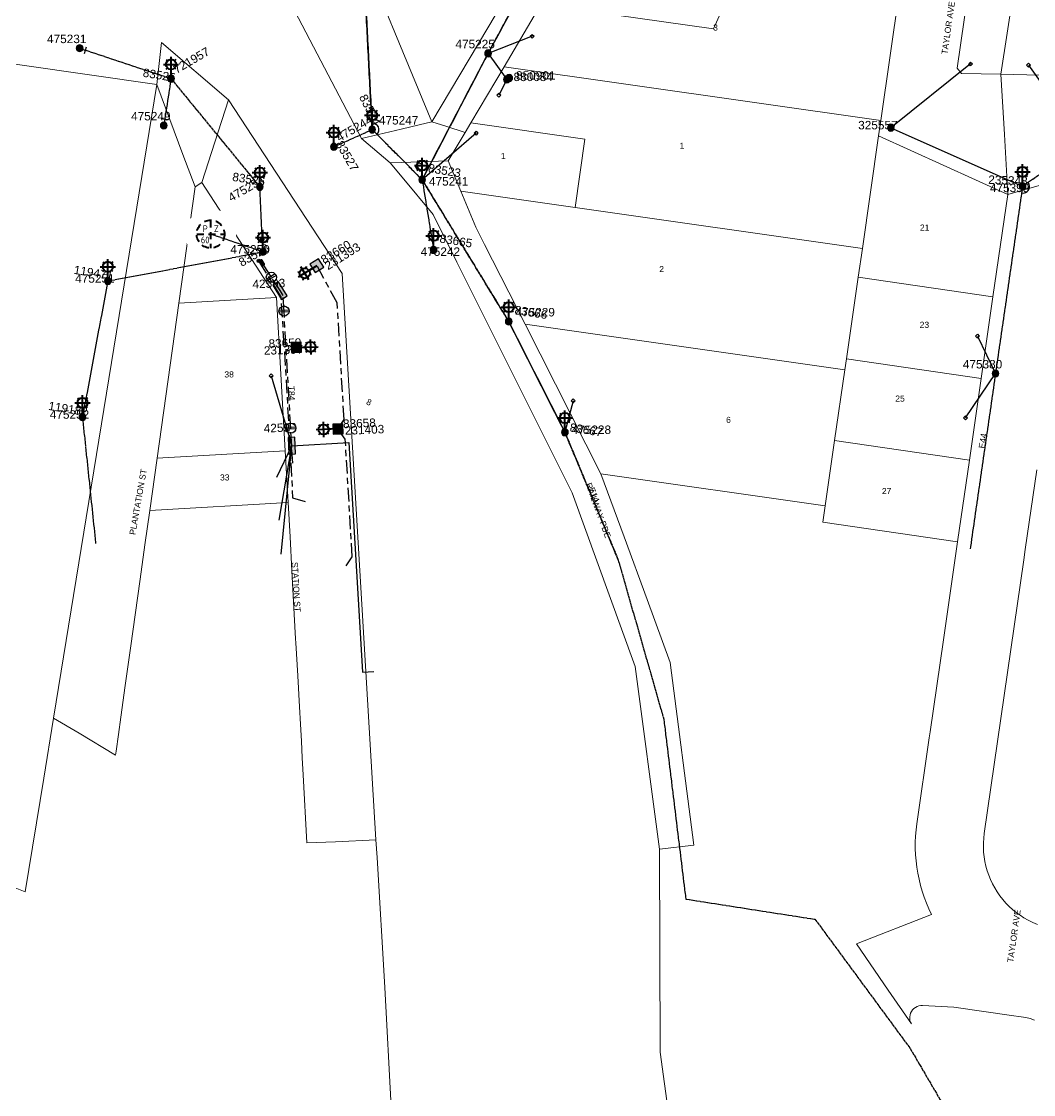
# Model space of a CAD drawing. Header units: metres. Extents: x 255732 to 259619, y 6266370 to 6267655.
# Drawn here: x 256723.5 to 257022.8, y 6266849.8 to 6267166.9 of the extents above; entities that cross this region are included whole.
import ezdxf
from ezdxf.enums import TextEntityAlignment as Align

# ---------------------------------------------------------------- set-up
doc = ezdxf.new("R2010")
doc.units = ezdxf.units.M
for name, pattern in [('Cable Exist OH', [1, 1, 0]), ('Cable Exist UG', [8.2, 4, -1.2, 1.8, -1.2]), ('Dash', [5, 3, -2])]:
    doc.linetypes.add(name, pattern=pattern)
doc.layers.get('0').update_dxf_attribs({"color": 6})
doc.layers.add('Cadastre Land Parcels_SP_EXT', color=9, linetype='Continuous', lineweight=5)
doc.layers.add('Cadastre Roads_SP_EXT', color=9, linetype='Continuous', lineweight=5)
for name, color, linetype in [('Equip_HV_EXT', 7, 'Continuous'), ('Equip_LV_EXT', 7, 'Continuous'), ('Equip_SL_EXT', 7, 'Continuous'), ('Equip_SP_LV_EXT', 7, 'Continuous'), ('Equip_SP_SL_EXT', 7, 'Continuous'), ('Mains_HV_EXT', 7, 'Continuous'), ('Mains_LV_EXT', 7, 'Continuous'), ('Mains_SL_EXT', 7, 'Continuous'), ('Services_SP_EXT', 7, 'Continuous'), ('SupportsOH_SP_TR_HV_LV_SL_EXT', 7, 'Continuous'), ('SupportsUG_SP_LV_EXT', 7, 'Continuous'), ('SupportsUG_SP_LV_SL_EXT', 7, 'Continuous')]:
    doc.layers.add(name, color=color, linetype=linetype)
doc.layers.get('0').freeze()
doc.styles.add('COLUMN_LABEL', font='arial.ttf')
doc.styles.add('iecARIAL', font='arial.ttf', dxfattribs={"height": 2})
doc.styles.add('IESYMBOL1', font='isocp.shx')
doc.styles.add('POLE_LABEL', font='arial.ttf')
doc.styles.add('SLCP_LABEL', font='arial.ttf', dxfattribs={"height": 3.5})
doc.styles.get("Standard").update_dxf_attribs({"font": 'arial.ttf'})

# ---------------------------------------------------------------- blocks, each defined once
blk = doc.blocks.new('COLUMN_EXT')
blk.add_hatch(color=256).paths.add_polyline_path([(-1.49, 1.48), (-1.49, -1.49), (1.48, -1.49), (1.48, 1.48)])
blk.add_lwpolyline([(-1.49, -1.49), (1.48, -1.49), (1.48, 1.48), (-1.49, 1.48)], close=True)
for tag, height, style, flags, p in [('ASSET_NUM', 2.5, 'COLUMN_LABEL', 8, (2, 2)), ('STRUCTURE_PLANT_NUMBER', 0.2, 'POLE_LABEL', 9, (1.81, 0.03)), ('STREET_CODE', 0.2, 'COLUMN_LABEL', 9, (1.81, -0.2))]:
    blk.add_attdef(tag, text='', height=height, dxfattribs=dict(style=style, flags=flags)).set_placement(p, align=Align.MIDDLE_LEFT)
at = {"flags": 1}
blk.add_attdef('Z', (1.81, -2.35), '', height=0.2, dxfattribs=at)
at = {"flags": 9}
for tag, p in [('COLUMN_TYPE', (1.81, -0.4)), ('OWNED_BY', (1.81, -0.6)), ('STATE', (1.81, -0.8)), ('USAGE', (1.81, -1)), ('STREETNAME', (1.81, -1.6)), ('SUBURB', (1.81, -1.8)), ('LEGEND', (1.81, -1.2)), ('LOCATION', (1.81, -1.4)), ('NOTES', (1.81, -2))]:
    blk.add_attdef(tag, text='', height=0.2, dxfattribs=at).set_placement(p, align=Align.MIDDLE_LEFT)
blk = doc.blocks.new('PILLAR_EXT')
blk.add_hatch(color=256).paths.add_polyline_path([(-2.475, 0.99), (-2.475, -0.99), (2.475, -0.99), (2.475, 0.99)])
blk.add_lwpolyline([(-2.475, -0.99), (2.475, -0.99), (2.475, 0.99), (-2.475, 0.99)], close=True)
at = {"style": 'iecARIAL', "flags": 8}
blk.add_attdef('ASSET_NUM', (1.5, 3.5), '', height=2.5, dxfattribs=at)
for tag, p, flags in [('OWNED_BY', (0, -0.2), 9), ('STATE', (0, -0.4), 9), ('SUPPORT_TYPE', (0, -0.6), 9), ('STREETNAME', (0, -1.8), 9), ('SUBURB', (0, -2), 1), ('USAGE', (0, -0.8), 9), ('LEGEND', (0, -1), 9), ('LOCATION', (0, -1.2), 9), ('NOTES', (0, -1.4), 9), ('PARENT', (0, -1.6), 9)]:
    blk.add_attdef(tag, p, '', height=0.2, dxfattribs=dict(flags=flags))
blk = doc.blocks.new('LV_OH_LINKS_OPEN_EXT')
for p, q in [((-0.17, 4.97), (-0.17, 5.46)), ((0.17, 4.97), (0.17, 5.46)), ((-0.17, 3), (-0.17, 2.5)), ((0.17, 3), (0.17, 2.5))]:
    blk.add_line(p, q)
blk.add_lwpolyline([(0, 2.99, 1), (0, 4.98, 1)], format="xyb", close=True)
at = {"flags": 9}
for tag, p in [('ACTUAL_STATUS', (0, 0)), ('CONSTRUCTED_VOLTAGE', (0, -0.2)), ('OPERATING_VOLTAGE', (0, -0.6)), ('ORIENTATION', (0, -0.8)), ('OWNED_BY', (0, -1)), ('STATE', (0, -1.2)), ('SWITCH_TYPE', (0, -1.4)), ('NO_PHASES', (0, -0.4)), ('USAGE', (0, -1.6)), ('LEGEND', (0, -1.8)), ('NOTES', (0, -2))]:
    blk.add_attdef(tag, text='', height=0.2, dxfattribs=at).set_placement(p, align=Align.MIDDLE_LEFT)
at = {"flags": 1}
blk.add_attdef('Z', (0, 0), '', height=0.2, dxfattribs=at)
blk = doc.blocks.new('SL_LANTERN_EXT')
at = {"lineweight": 40}
for p, q in [((0, 1.97), (0, 6.47)), ((-2.25, 4.22), (2.25, 4.22)), ((-1.46, 5.68), (-1.06, 5.28)), ((1.46, 5.68), (1.06, 5.28)), ((-1.46, 2.76), (-1.06, 3.16)), ((0, 0), (0, 2.72)), ((1.46, 2.76), (1.06, 3.16))]:
    blk.add_line(p, q, dxfattribs=at)
blk.add_circle((0, 4.22), 1.5, dxfattribs=at)
at = {"style": 'iecARIAL', "flags": 8}
blk.add_attdef('ASSET_NUM', (1.5, 1.5), '', height=2.5, dxfattribs=at)
for tag, p, height, flags in [('OPERATING_VOLTAGE', (0.98, -1.65), 0.2, 9), ('ORIENTATION', (0.98, -1.85), 0.2, 9), ('OWNED_BY', (0.98, -2.05), 0.2, 9), ('STATE', (0.98, -2.25), 0.2, 9), ('CONSTRUCTED_VOLTAGE', (0.98, -0.65), 0.2, 9), ('CONTROL_TYPE', (0.98, -0.85), 0.2, 9), ('LANTERN_PURPOSE', (0.98, -1.05), 0.2, 9), ('LANTERN_TYPE', (0.98, -1.25), 0.2, 9), ('NO_PHASES', (0.98, -1.45), 0.2, 9), ('USAGE', (0.98, -2.45), 0.2, 9), ('CEXIST', (0.98, -2.65), 0.2, 9), ('CNEW', (0.98, -2.85), 0.2, 9), ('CNUMBER', (0.98, -3.05), 0.2, 9), ('CREMOVE', (0.98, -3.25), 0.2, 9), ('LNUMBER', (2.18, -3.25), 2.5, 8), ('CREPLACE', (0.98, -3.45), 0.2, 9), ('LKINGHEIGHT', (0.98, -3.65), 0.2, 9), ('LBRACKET', (0.98, -3.85), 0.2, 9), ('LBRACKETVOCAB', (0.98, -4.05), 0.2, 9), ('LCATEGORY', (0.98, -4.25), 0.2, 9), ('LCHARGE1', (0.98, -4.45), 0.2, 9), ('LCHARGE1PERCENT', (0.98, -4.65), 0.2, 9), ('LCHARGE2', (0.98, -4.85), 0.2, 9), ('LCHARGE2PERCENT', (0.98, -5.05), 0.2, 9), ('LCHARGE3', (0.98, -5.25), 0.2, 9), ('LCHARGE3PERCENT', (0.98, -5.45), 0.2, 9), ('LEXIST', (0.98, -5.65), 0.2, 9), ('LLAMP', (0.98, -5.85), 0.2, 9), ('LLAMPVOCAB', (0.98, -6.05), 0.2, 9), ('LMAST', (0.98, -6.25), 0.2, 9), ('LMASTVOCAB', (0.98, -6.45), 0.2, 9), ('STREETNAME', (0.98, -9.25), 0.2, 9), ('SUBURB', (0.98, -9.45), 0.2, 1), ('LNEW', (0.98, -6.65), 0.2, 9), ('LANTNUMBER', (0.98, -6.85), 0.2, 9), ('LOUTREACH', (0.98, -7.25), 0.2, 9), ('LOUTREACHVOCAB', (0.98, -7.45), 0.2, 9), ('LRATECODE', (0.98, -7.65), 0.2, 9), ('LREMOVE', (0.98, -7.85), 0.2, 9), ('LREPLACE', (0.98, -8.05), 0.2, 9), ('LTYPE', (0.98, -8.25), 0.2, 9), ('LTYPEVOCAB', (0.98, -8.45), 0.2, 9), ('LEGEND', (0.98, -8.65), 0.2, 9), ('LOCATION', (0.98, -8.85), 0.2, 9), ('NOTES', (0.98, -9.05), 0.2, 9)]:
    blk.add_attdef(tag, p, '', height=height, dxfattribs=dict(flags=flags))
blk = doc.blocks.new('CCP_EXT')
blk.add_wipeout([(0, 0.57), (0.57, 0), (0, -0.57), (-0.57, 0)])
blk.add_lwpolyline([(-0.57, 0), (0, 0.57), (0.57, 0), (0, -0.57), (-0.57, 0)])
at = {"flags": 1}
blk.add_attdef('Z', (0, 0), '', height=0.2, dxfattribs=at)
at = {"flags": 9}
for tag, p in [('CCP_TYPE', (0, 0)), ('CONSTRUCTED_VOLTAGE', (0, -0.2)), ('OPERATING_VOLTAGE', (0, -0.6)), ('ORIENTATION', (0, -0.8)), ('OWNED_BY', (0, -1)), ('STATE', (0, -1.8)), ('NO_PHASES', (0, -0.4)), ('USAGE', (0, -1.2)), ('LEGEND', (0, -1.4)), ('LIFE_SUPPORT', (0, -1.6)), ('NOTES', (0, -2))]:
    blk.add_attdef(tag, text='', height=0.2, dxfattribs=at).set_placement(p, align=Align.MIDDLE_LEFT)
blk = doc.blocks.new('POLE_EXT')
blk.add_hatch(color=256).paths.add_polyline_path([(-1, 0, 1), (1, 0, 1)])
blk.add_lwpolyline([(-1, 0, 1), (1, 0, 1)], format="xyb", close=True)
for tag, height, flags, p in [('pNumber', 2.5, 8, (-17.84, 2.07)), ('OWNED_BY', 0.2, 9, (1.35, -0.4)), ('SPECIAL_USE', 0.2, 9, (1.35, -0.8)), ('STATE', 0.2, 9, (1.35, -1)), ('cLV', 0.2, 9, (1.35, -1.4)), ('hDepth', 0.2, 9, (1.35, -1.6)), ('hDia', 0.2, 9, (1.35, -1.8)), ('cHV', 0.2, 9, (1.35, -2)), ('PARENT', 0.2, 9, (1.35, -0.6)), ('USAGE', 0.2, 9, (1.35, -1.2)), ('LBRACKET', 0.2, 9, (1.35, -2.2)), ('LExisting', 0.2, 9, (1.35, -2.4)), ('LANTNUMBER', 0.2, 9, (1.35, -2.6)), ('LOther', 0.2, 9, (1.35, -2.8)), ('LRemove', 0.2, 9, (1.35, -3)), ('LEGEND', 0.2, 9, (1.35, -3.2)), ('cLinedev', 0.2, 9, (1.35, -3.4)), ('pExisting', 0.2, 9, (1.35, -3.8)), ('pFooting', 0.2, 9, (1.35, -4.4)), ('pNew', 0.2, 9, (1.35, -4.6)), ('pRelocate', 0.2, 9, (1.35, -5)), ('pRemove', 0.2, 9, (1.35, -5.2)), ('pReplace', 0.2, 9, (1.35, -5.4)), ('pStay', 0.2, 9, (1.35, -5.6)), ('pType', 0.2, 9, (1.35, -5.8)), ('cspan', 0.2, 9, (1.35, -6)), ('STREETNAME', 0.2, 9, (1.35, -6.2)), ('SUBURB', 0.2, 9, (1.35, -6.4)), ('LOCATION', 0.2, 9, (1.35, -3.6)), ('PFNUMBER', 0.2, 9, (1.35, -4)), ('NEWPFNUMBER', 0.2, 9, (1.35, -4.2)), ('OPERATED_BY', 0.2, 9, (1.36, -7.01)), ('NOTES', 0.2, 9, (1.35, -6.6)), ('MAINTAINED_BY', 0.2, 9, (1.36, -6.81))]:
    blk.add_attdef(tag, text='', height=height, dxfattribs=dict(flags=flags)).set_placement(p, align=Align.MIDDLE_LEFT)
at = {"style": 'POLE_LABEL'}
for tag, height, flags, p in [('ASSET_NUM', 2.5, 8, (2, 2)), ('STRUCTURE_PLANT_NUMBER', 0.2, 9, (1.35, 0.03)), ('STREET_CODE', 0.2, 9, (1.35, -0.2))]:
    blk.add_attdef(tag, text='', height=height, dxfattribs=dict(at, flags=flags)).set_placement(p, align=Align.MIDDLE_LEFT)
at = {"flags": 1}
blk.add_attdef('Z', (1.35, -7.33), '', height=0.2, dxfattribs=at)
blk = doc.blocks.new('LV_STJ_EXT')
h = blk.add_hatch(color=256)
edge = h.paths.add_edge_path()
edge.add_ellipse((-0.59, 0.13), major_axis=(0.226, 0.226), ratio=1, start_angle=45, end_angle=135)
edge.add_line((-0.91, 0.13), (-0.91, -0.13))
edge.add_ellipse((-0.59, -0.13), major_axis=(0.226, 0.226), ratio=1, start_angle=135, end_angle=225)
edge.add_line((-0.59, -0.45), (0.59, -0.45))
edge.add_ellipse((0.59, -0.13), major_axis=(-0.226, 0.226), ratio=1, start_angle=135, end_angle=225)
edge.add_line((0.91, -0.13), (0.91, 0.13))
edge.add_ellipse((0.59, 0.13), major_axis=(-0.226, 0.226), ratio=1, start_angle=225, end_angle=315)
edge.add_line((0.59, 0.45), (-0.59, 0.45))
blk.add_lwpolyline([(-0.91, 0.13), (-0.91, -0.13, 0.414214), (-0.59, -0.45), (0.59, -0.45, 0.414214), (0.91, -0.13), (0.91, 0.13, 0.414214), (0.59, 0.45), (-0.59, 0.45, 0.414214)], format="xyb", close=True)
at = {"flags": 1}
blk.add_attdef('Z', (0, 0), '', height=0.2, dxfattribs=at)
at = {"flags": 9}
for tag, p in [('ORIENTATION', (0, 0)), ('USAGE', (0, -0.2)), ('LEGEND', (0, -0.4)), ('NOTES', (0, -0.6))]:
    blk.add_attdef(tag, text='', height=0.2, dxfattribs=at).set_placement(p, align=Align.MIDDLE_LEFT)
blk = doc.blocks.new('LV_UG_LINKS_CLOSED_EXT')
blk.add_wipeout([(-1.06, 1.06), (-1.18, 0.92), (-1.29, 0.76), (-1.37, 0.59), (-1.43, 0.42), (-1.48, 0.23), (-1.49, 0.05), (-1.49, -0.14), (-1.46, -0.33), (-1.41, -0.51), (-1.33, -0.68), (-1.24, -0.84), (-1.12, -0.99), (-0.99, -1.12), (-0.84, -1.24), (-0.68, -1.33), (-0.51, -1.41), (-0.33, -1.46), (-0.14, -1.49), (0.05, -1.49), (0.23, -1.48), (0.42, -1.43), (0.59, -1.37), (0.76, -1.29), (0.92, -1.18), (1.06, -1.06), (1.18, -0.92), (1.29, -0.76), (1.37, -0.59), (1.43, -0.42), (1.48, -0.23), (1.49, -0.05), (1.49, 0.14), (1.46, 0.33), (1.41, 0.51), (1.33, 0.68), (1.24, 0.84), (1.12, 0.99), (0.99, 1.12), (0.84, 1.24), (0.68, 1.33), (0.51, 1.41), (0.33, 1.46), (0.14, 1.49), (-0.05, 1.49), (-0.23, 1.48), (-0.42, 1.43), (-0.59, 1.37), (-0.76, 1.29), (-0.92, 1.18)])
for p, q in [((-0.25, -1.48), (-0.25, 1.48)), ((0.25, -1.48), (0.25, 1.48))]:
    blk.add_line(p, q)
blk.add_circle((0, 0), 1.5)
at = {"flags": 9}
for tag, p in [('ACTUAL_STATUS', (0, 0)), ('CONSTRUCTED_VOLTAGE', (0, -0.2)), ('OPERATING_VOLTAGE', (0, -0.6)), ('ORIENTATION', (0, -0.8)), ('STATE', (0, -1)), ('SWITCH_TYPE', (0, -1.2)), ('NO_PHASES', (0, -0.4)), ('USAGE', (0, -1.4)), ('NOTES', (0, -1.6))]:
    blk.add_attdef(tag, text='', height=0.2, dxfattribs=at).set_placement(p, align=Align.MIDDLE_LEFT)
at = {"flags": 1}
blk.add_attdef('Z', (0, 0), '', height=0.2, dxfattribs=at)
blk = doc.blocks.new('End Shackle_EXT')
blk.add_wipeout([(0, 0.25), (1.81, 0.25), (1.82, -0.25), (0, -0.25)])
blk.add_line((1.81, -1), (1.81, 1))
at = {"flags": 1}
blk.add_attdef('Z', (0, 0), '', height=0.2, dxfattribs=at)
at = {"flags": 9}
for tag, p in [('CONNECTOR_TYPE', (0, 0)), ('CONSTRUCTED_VOLTAGE', (0, -0.2)), ('OPERATING_VOLTAGE', (0, -0.6)), ('ORIENTATION', (0, -0.8)), ('OWNED_BY', (0, -1)), ('STATE', (0, -1.2)), ('NO_PHASES', (0, -0.4)), ('USAGE', (0, -1.4)), ('NOTES', (0, -1.6))]:
    blk.add_attdef(tag, text='', height=0.2, dxfattribs=at).set_placement(p, align=Align.MIDDLE_LEFT)
blk = doc.blocks.new('SLCP_ZELL_EXT')
blk.add_wipeout([(-0.24, 7.5), (-0.71, 7.47), (-1.17, 7.41), (-1.64, 7.32), (-2.09, 7.21), (-2.54, 7.06), (-2.98, 6.89), (-3.41, 6.69), (-3.82, 6.46), (-4.22, 6.21), (-4.6, 5.93), (-4.96, 5.63), (-5.31, 5.31), (-5.63, 4.96), (-5.93, 4.6), (-6.21, 4.22), (-6.46, 3.82), (-6.69, 3.41), (-6.89, 2.98), (-7.06, 2.54), (-7.21, 2.09), (-7.32, 1.64), (-7.41, 1.17), (-7.47, 0.71), (-7.5, 0.24), (-7.5, -0.24), (-7.47, -0.71), (-7.41, -1.17), (-7.32, -1.64), (-7.21, -2.09), (-7.06, -2.54), (-6.89, -2.98), (-6.69, -3.41), (-6.46, -3.82), (-6.21, -4.22), (-5.93, -4.6), (-5.63, -4.96), (-5.31, -5.31), (-4.96, -5.63), (-4.6, -5.93), (-4.22, -6.21), (-3.82, -6.46), (-3.41, -6.69), (-2.98, -6.89), (-2.54, -7.06), (-2.09, -7.21), (-1.64, -7.32), (-1.17, -7.41), (-0.71, -7.47), (-0.24, -7.5), (0.24, -7.5), (0.71, -7.47), (1.17, -7.41), (1.64, -7.32), (2.09, -7.21), (2.54, -7.06), (2.98, -6.89), (3.41, -6.69), (3.82, -6.46), (4.22, -6.21), (4.6, -5.93), (4.96, -5.63), (5.31, -5.31), (5.63, -4.96), (5.93, -4.6), (6.21, -4.22), (6.46, -3.82), (6.69, -3.41), (6.89, -2.98), (7.06, -2.54), (7.21, -2.09), (7.32, -1.64), (7.41, -1.17), (7.47, -0.71), (7.5, -0.24), (7.5, 0.24), (7.47, 0.71), (7.41, 1.17), (7.32, 1.64), (7.21, 2.09), (7.06, 2.54), (6.89, 2.98), (6.69, 3.41), (6.46, 3.82), (6.21, 4.22), (5.93, 4.6), (5.63, 4.96), (5.31, 5.31), (4.96, 5.63), (4.6, 5.93), (4.22, 6.21), (3.82, 6.46), (3.41, 6.69), (2.98, 6.89), (2.54, 7.06), (2.09, 7.21), (1.64, 7.32), (1.17, 7.41), (0.71, 7.47), (0.24, 7.5)])
at = {"linetype": 'Dash', "lineweight": 40, "ltscale": 0.7}
for p, q in [((0, 4.11), (0, -4.11)), ((-4.11, 0), (4.11, 0))]:
    blk.add_line(p, q, dxfattribs=at)
blk.add_circle((0, 0), 4.11, dxfattribs=at)
at = {"lineweight": 40, "style": 'IESYMBOL1'}
for s, p in [('P', (-1.6, 0)), ('Z', (1.7, 0)), ('60', (-1.61, -3.31))]:
    blk.add_text(s, height=2, dxfattribs=at).set_placement(p, align=Align.BOTTOM_CENTER)
at = {"style": 'SLCP_LABEL'}
for tag, height, flags, p in [('ASSET_NUM', 2.5, 8, (2, 2)), ('STREET_CODE', 0.2, 9, (0, -0.2))]:
    blk.add_attdef(tag, text='', height=height, dxfattribs=dict(at, flags=flags)).set_placement(p, align=Align.MIDDLE_LEFT)
at = {"flags": 1}
blk.add_attdef('Z', (0, 0), '', height=0.2, dxfattribs=at)
at = {"flags": 9}
for tag, p in [('CONSTRUCTED_VOLTAGE', (0, -0.4)), ('CONTROL_TYPE', (0, -0.6)), ('OPERATING_VOLTAGE', (0, -1)), ('ORIENTATION', (0, -1.2)), ('OWNED_BY', (0, -1.4)), ('STATE', (0, -2)), ('NO_PHASES', (0, -0.8)), ('USAGE', (0, -1.6)), ('LOCATION', (0, -1.8)), ('NOTES', (0, -2.2))]:
    blk.add_attdef(tag, text='', height=0.2, dxfattribs=at).set_placement(p, align=Align.MIDDLE_LEFT)
blk = doc.blocks.new('CONNECTOR_NODE_EXT')
h = blk.add_hatch(color=256)
edge = h.paths.add_edge_path()
edge.add_arc((0, 0), 0.5, 0, 360)
blk.add_circle((0, 0), 0.5)
at = {"flags": 1}
blk.add_attdef('Z', (0, 0), '', height=0.2, dxfattribs=at)
at = {"flags": 9}
for tag, p in [('CONNECTOR_TYPE', (0, 0)), ('CONSTRUCTED_VOLTAGE', (0, -0.2)), ('OPERATING_VOLTAGE', (0, -0.6)), ('ORIENTATION', (0, -0.8)), ('SUBTYPE', (0, -1)), ('NO_PHASES', (0, -0.4)), ('USAGE', (0, -1.2)), ('NOTES', (0, -1.4))]:
    blk.add_attdef(tag, text='', height=0.2, dxfattribs=at).set_placement(p, align=Align.MIDDLE_LEFT)

msp = doc.modelspace()

# ---------------------------------------------------------------- linework, layer by layer
at = {"layer": 'Cadastre Land Parcels_SP_EXT', "linetype": 'Continuous'}
for points in [[(256444.75, 6267359.62), (256466.89, 6267353.02), (256483.81, 6267346.95), (256505, 6267337.77), (256527.94, 6267326.42), (256550.29, 6267313.94), (256556.96, 6267309.66), (256615.62, 6267271.58), (256649.3, 6267249.13), (256674.07, 6267231.49), (256686.14, 6267221.98), (256710.24, 6267201.93), (256703.79, 6267156.89), (256723.69, 6267154.04), (256763.53, 6267148.34), (256764.96, 6267160.68), (256784.74, 6267143.74), (256818.36, 6267092.46), (256828.35, 6266925.07), (256828.66, 6266919.9), (256830.98, 6266881.46), (256832.89, 6266846.24)], [(256919.5, 6266810.59), (256912.39, 6266862.39), (256912.14, 6266922.33), (256905.01, 6266976.34), (256886.38, 6267027.68), (256852.28, 6267095.84), (256845.24, 6267109.88), (256836.1, 6267120.92), (256832.56, 6267125.2), (256824.04, 6267132.32), (256803.32, 6267172.01)]]:
    msp.add_lwpolyline(points, dxfattribs=at)
for points in [[(256763.53, 6267148.34), (256723.69, 6267154.04), (256703.79, 6267156.89), (256710.24, 6267201.93), (256686.14, 6267221.98), (256668.56, 6267098.27), (256665.74, 6267078.36), (256660.38, 6267040.84), (256646.21, 6266941), (256690.54, 6266923.35), (256724.65, 6266909.77), (256730.13, 6266943.37), (256733.01, 6266961.09), (256763.53, 6267148.34)], [(256834.15, 6267198.72), (256827.91, 6267199.62), (256830.87, 6267171.02), (256835.11, 6267160.82), (256844.88, 6267137.29), (256877.68, 6267192.46), (256834.15, 6267198.72)], [(256935.95, 6267182.19), (256887.34, 6267189.14), (256877.11, 6267171.92), (256928.2, 6267164.75), (256935.95, 6267182.19)], [(257018.97, 6267189.09), (257007.17, 6267190.64), (257005.43, 6267189.29), (257000.22, 6267153.12), (257001.52, 6267151.59), (257013.15, 6267151.34), (257018.97, 6267189.09)], [(257034.09, 6267187.14), (257018.97, 6267189.09), (257013.15, 6267151.34), (257028.52, 6267151), (257034.09, 6267187.14)], [(256983.06, 6267175.47), (256935.95, 6267182.19), (256928.2, 6267164.75), (256877.11, 6267171.92), (256866.26, 6267153.55), (256977.63, 6267137.64), (256983.06, 6267175.47)], [(256977.63, 6267137.64), (256866.26, 6267153.55), (256856.44, 6267137.02), (256890.1, 6267132.12), (256887.2, 6267111.96), (256972.16, 6267099.81), (256976.97, 6267133.14), (256977.63, 6267137.64)], [(256856.44, 6267137.02), (256854.73, 6267134.15), (256849.74, 6267125.75), (256853.46, 6267116.79), (256887.2, 6267111.96), (256890.1, 6267132.12), (256856.44, 6267137.02)], [(257015.15, 6267115.77), (256976.97, 6267133.14), (256972.16, 6267099.81), (256970.95, 6267091.35), (257010.78, 6267085.59), (257015.15, 6267115.77)], [(256798.94, 6267085.34), (256776.87, 6267119.35), (256774.85, 6267118.04), (256770.04, 6267083.67), (256798.94, 6267085.34)], [(256967.46, 6267067.21), (256970.95, 6267091.35), (256972.16, 6267099.81), (256887.2, 6267111.96), (256853.46, 6267116.79), (256857.91, 6267106.12), (256860.47, 6267101.06), (256872.45, 6267077.46), (256966.98, 6267063.96), (256967.46, 6267067.21)], [(257010.78, 6267085.59), (256970.95, 6267091.35), (256967.46, 6267067.21), (257007.29, 6267061.45), (257010.78, 6267085.59)], [(256801.52, 6267040.04), (256798.94, 6267085.34), (256770.04, 6267083.67), (256763.62, 6267037.9), (256801.52, 6267040.04)], [(256966.98, 6267063.96), (256872.45, 6267077.46), (256894.88, 6267033.25), (256961.16, 6267023.8), (256963.97, 6267043.07), (256966.98, 6267063.96)], [(257007.29, 6267061.45), (256967.46, 6267067.21), (256966.98, 6267063.96), (256963.97, 6267043.07), (257003.8, 6267037.31), (257007.29, 6267061.45)], [(257003.8, 6267037.31), (256963.97, 6267043.07), (256961.16, 6267023.8), (256960.47, 6267018.93), (257000.31, 6267013.17), (257003.8, 6267037.31)], [(256802.37, 6267024.77), (256801.52, 6267040.04), (256763.62, 6267037.9), (256761.46, 6267022.47), (256802.37, 6267024.77)]]:
    msp.add_lwpolyline(points, close=True, dxfattribs=at)
at = {"layer": 'Cadastre Roads_SP_EXT', "linetype": 'Continuous'}
for p, q in [((256803.32, 6267172.01), (256824.04, 6267132.32)), ((256835.11, 6267160.82), (256830.87, 6267171.02)), ((256844.88, 6267137.29), (256835.11, 6267160.82)), ((256841.12, 6267136.39), (256844.88, 6267137.29)), ((256824.04, 6267132.32), (256835.75, 6267135.12)), ((256835.75, 6267135.12), (256841.12, 6267136.39))]:
    msp.add_line(p, q, dxfattribs=at)
msp.add_lwpolyline([(256774.85, 6267118.04), (256771.27, 6267127.64), (256763.53, 6267148.34), (256733.01, 6266961.09), (256740.54, 6266956.6), (256751.33, 6266950.17), (256751.48, 6266951.28), (256752.18, 6266956.27), (256752.9, 6266961.4), (256754.2, 6266970.69), (256755.76, 6266981.78), (256758.61, 6267002.14), (256760.04, 6267012.3), (256761.46, 6267022.47), (256763.62, 6267037.9), (256770.04, 6267083.67), (256774.85, 6267118.04)], close=True, dxfattribs=at)
msp.add_lwpolyline([(257023.94, 6266900.09), (257022.54, 6266900.68), (257021.17, 6266901.36), (257019.96, 6266902.05), (257018.79, 6266902.8), (257017.67, 6266903.62), (257016.59, 6266904.5), (257015.57, 6266905.44), (257014.6, 6266906.44), (257013.68, 6266907.49), (257012.82, 6266908.58), (257012.03, 6266909.72), (257011.3, 6266910.91), (257010.64, 6266912.13), (257010.05, 6266913.39), (257009.52, 6266914.68), (257009.07, 6266915.99), (257008.7, 6266917.33), (257008.39, 6266918.69), (257008.17, 6266920.06), (257008.02, 6266921.45), (257007.95, 6266922.83), (257007.95, 6266924.23), (257008.04, 6266925.61), (257008.2, 6266926.99), (257012.12, 6266954.16), (257016.05, 6266981.31), (257019.89, 6267007.85), (257020.32, 6267010.86), (257023.72, 6267034.42)], dxfattribs=at)
at = {"layer": 'Mains_HV_EXT', "linetype": 'Cable Exist OH'}
msp.add_lwpolyline([(256835.52, 6267281.11), (256823.86, 6267200.79), (256827.23, 6267134.99)], dxfattribs=at)
at = {"layer": 'Mains_LV_EXT', "linetype": 'Cable Exist OH'}
for points in [[(256823.88, 6267199.79), (256827.23, 6267134.99)], [(256827.23, 6267134.99), (256842.02, 6267120.18)], [(257037.98, 6267130.66), (257019.54, 6267118.26)], [(256842.02, 6267120.18), (256867.6, 6267078.27), (256884.21, 6267045.54)], [(257019.54, 6267118.26), (257011.53, 6267062.9)], [(256884.21, 6267045.54), (256899.91, 6267008.02)]]:
    msp.add_lwpolyline(points, dxfattribs=at)
at = {"layer": 'Mains_LV_EXT', "linetype": 'Continuous'}
for points in [[(256828.65, 6267133.58, 0.69204), (256827.13, 6267136.99)], [(257019.25, 6267116.28, 0.720025), (257021.2, 6267119.37)]]:
    msp.add_lwpolyline(points, format="xyb", dxfattribs=at)
at = {"layer": 'Mains_LV_EXT', "linetype": 'Cable Exist UG'}
msp.add_lwpolyline([(256803.73, 6267036.4), (256803.44, 6267041.56)], dxfattribs=at)
at = {"layer": 'Mains_SL_EXT', "linetype": 'Cable Exist OH'}
for points in [[(256827.23, 6267134.99), (256823.88, 6267199.79)], [(256815.92, 6267129.91), (256827.23, 6267134.99)], [(256842.02, 6267120.18), (256827.23, 6267134.99)], [(256794.7, 6267102.47), (256794, 6267118.05)], [(256867.6, 6267078.27), (256842.02, 6267120.18)], [(256842.02, 6267120.18), (256845.39, 6267099.42)], [(256749.06, 6267090.25), (256741.55, 6267050.04)], [(256884.21, 6267045.54), (256867.6, 6267078.27)], [(256741.55, 6267050.04), (256745.46, 6267012.66)], [(256899.91, 6267008.02), (256884.21, 6267045.54)]]:
    msp.add_lwpolyline(points, dxfattribs=at)
at = {"layer": 'Mains_SL_EXT', "linetype": 'Cable Exist UG'}
for points in [[(256817.09, 6267046.54), (256818.93, 6267049.34), (256816.87, 6267083.78), (256810.86, 6267094.77)], [(256819.5, 6267006.1), (256821.35, 6267008.76), (256819.28, 6267043.5), (256817.09, 6267046.54)]]:
    msp.add_lwpolyline(points, dxfattribs=at)
at = {"layer": 'Services_SP_EXT'}
for points in [[(256803.44, 6267041.56), (256820.34, 6267042.52), (256824.38, 6266974.7), (256827.71, 6266974.85)], [(256799.05, 6267032.23), (256803.44, 6267041.56)], [(256799.75, 6267019.55), (256803.44, 6267041.56)], [(256800.31, 6267009.49), (256803.44, 6267041.56)]]:
    msp.add_lwpolyline(points, dxfattribs=at)

# ---------------------------------------------------------------- block references
at = {"layer": 'Equip_HV_EXT'}
msp.add_blockref('CONNECTOR_NODE_EXT', (256827.23, 6267134.99), dxfattribs=at)
at = {"layer": 'Equip_LV_EXT', "rotation": 121.7611475771054}
msp.add_blockref('LV_STJ_EXT', (256794.63, 6267095.65), dxfattribs=at)
at = {"layer": 'Equip_SL_EXT'}
for p in [(256794.7, 6267102.47), (256793.71, 6267096.19)]:
    msp.add_blockref('CONNECTOR_NODE_EXT', p, dxfattribs=at)
at = {"layer": 'Equip_SP_LV_EXT', "rotation": 13.72212092418595}
msp.add_blockref('LV_OH_LINKS_OPEN_EXT', (256842.02, 6267120.18), dxfattribs=at)
at = {"layer": 'Equip_SP_SL_EXT'}
ref = msp.add_blockref('SL_LANTERN_EXT', (256767.75, 6267150.04), dxfattribs=at)
ref.add_attrib('ASSET_NUM', '83525', dxfattribs={"layer": '0', "height": 2.5, "rotation": 350.7425, "style": 'iecARIAL'}).set_placement((256769.25, 6267151.54), align=Align.TOP_RIGHT)
ref = msp.add_blockref('SL_LANTERN_EXT', (256827.23, 6267134.99), dxfattribs=at)
ref.add_attrib('ASSET_NUM', '83524', dxfattribs={"layer": '0', "height": 2.5, "rotation": 296.485, "style": 'iecARIAL'}).set_placement((256828.73, 6267136.49), align=Align.MIDDLE_RIGHT)
ref = msp.add_blockref('SL_LANTERN_EXT', (256815.92, 6267129.91), dxfattribs=at)
ref.add_attrib('ASSET_NUM', '83527', dxfattribs={"layer": '0', "height": 2.5, "rotation": 299.9415, "style": 'iecARIAL'}).set_placement((256817.42, 6267131.41), align=Align.MIDDLE_LEFT)
ref = msp.add_blockref('SL_LANTERN_EXT', (256794, 6267118.05), dxfattribs=at)
ref.add_attrib('ASSET_NUM', '83526', dxfattribs={"layer": '0', "height": 2.5, "rotation": 350.7425, "style": 'iecARIAL'}).set_placement((256795.51, 6267119.55), align=Align.MIDDLE_RIGHT)
ref = msp.add_blockref('SL_LANTERN_EXT', (256842.02, 6267120.18), dxfattribs=at)
ref.add_attrib('ASSET_NUM', '83523', dxfattribs={"layer": '0', "height": 2.5, "rotation": 350.7461, "style": 'iecARIAL'}).set_placement((256843.52, 6267121.68), align=Align.BOTTOM_LEFT)
ref = msp.add_blockref('SL_LANTERN_EXT', (257019.54, 6267118.26), dxfattribs=at)
ref.add_attrib('ASSET_NUM', '235348', dxfattribs={"layer": '0', "height": 2.5, "rotation": 357.7302, "style": 'iecARIAL'}).set_placement((257021.04, 6267119.76), align=Align.MIDDLE_RIGHT)
ref = msp.add_blockref('SL_LANTERN_EXT', (256794.94, 6267098.85), dxfattribs=at)
ref.add_attrib('ASSET_NUM', '83528', dxfattribs={"layer": '0', "height": 2.5, "rotation": 30.1003, "style": 'iecARIAL'}).set_placement((256796.44, 6267100.35), align=Align.MIDDLE_RIGHT)
ref = msp.add_blockref('SL_LANTERN_EXT', (256845.39, 6267099.42), dxfattribs=at)
ref.add_attrib('ASSET_NUM', '83665', dxfattribs={"layer": '0', "height": 2.5, "rotation": 350.7461, "style": 'iecARIAL'}).set_placement((256846.89, 6267100.92), align=Align.BOTTOM_LEFT)
ref = msp.add_blockref('SL_LANTERN_EXT', (256810.86, 6267094.77), dxfattribs=dict(at, rotation=122.038259069449))
ref.add_attrib('ASSET_NUM', '83660', dxfattribs={"layer": '0', "height": 2.5, "rotation": 31.8697, "style": 'iecARIAL'}).set_placement((256812.36, 6267096.27), align=Align.MIDDLE_LEFT)
ref = msp.add_blockref('SL_LANTERN_EXT', (256749.06, 6267090.25), dxfattribs=at)
ref.add_attrib('ASSET_NUM', '119471', dxfattribs={"layer": '0', "height": 2.5, "rotation": 350.6958, "style": 'iecARIAL'}).set_placement((256750.56, 6267091.75), align=Align.MIDDLE_RIGHT)
ref = msp.add_blockref('SL_LANTERN_EXT', (256867.6, 6267078.27), dxfattribs=at)
ref.add_attrib('ASSET_NUM', '83666', dxfattribs={"layer": '0', "height": 2.5, "rotation": 350.7562, "style": 'iecARIAL'}).set_placement((256869.1, 6267079.77), align=Align.BOTTOM_LEFT)
ref = msp.add_blockref('SL_LANTERN_EXT', (256804.79, 6267070.6), dxfattribs=dict(at, rotation=272.1094283276332))
ref.add_attrib('ASSET_NUM', '83659', dxfattribs={"layer": '0', "height": 2.5, "rotation": 2.1457, "style": 'iecARIAL'}).set_placement((256806.29, 6267072.1), align=Align.MIDDLE_RIGHT)
ref = msp.add_blockref('SL_LANTERN_EXT', (256741.55, 6267050.04), dxfattribs=at)
ref.add_attrib('ASSET_NUM', '119182', dxfattribs={"layer": '0', "height": 2.5, "rotation": 350.6958, "style": 'iecARIAL'}).set_placement((256743.05, 6267051.54), align=Align.MIDDLE_RIGHT)
ref = msp.add_blockref('SL_LANTERN_EXT', (256884.21, 6267045.54), dxfattribs=at)
ref.add_attrib('ASSET_NUM', '83667', dxfattribs={"layer": '0', "height": 2.5, "rotation": 350.7562, "style": 'iecARIAL'}).set_placement((256885.71, 6267047.04), align=Align.MIDDLE_LEFT)
ref = msp.add_blockref('SL_LANTERN_EXT', (256817.09, 6267046.54), dxfattribs=dict(at, rotation=92.1982533163086))
ref.add_attrib('ASSET_NUM', '83658', dxfattribs={"layer": '0', "height": 2.5, "rotation": 2.1272, "style": 'iecARIAL'}).set_placement((256818.59, 6267048.04), align=Align.MIDDLE_LEFT)
at = {"layer": 'SupportsOH_SP_TR_HV_LV_SL_EXT'}
ref = msp.add_blockref('POLE_EXT', (256767.75, 6267150.04), dxfattribs=at)
ref.add_attrib('ASSET_NUM', '721957', dxfattribs={"layer": '0', "height": 2.5, "rotation": 30.2911, "style": 'POLE_LABEL'}).set_placement((256769.75, 6267150.79), align=Align.BOTTOM_LEFT)
ref = msp.add_blockref('POLE_EXT', (256861.5, 6267157.51), dxfattribs=at)
ref.add_attrib('ASSET_NUM', '475225', dxfattribs={"layer": '0', "height": 2.5, "style": 'POLE_LABEL'}).set_placement((256863.5, 6267158.26), align=Align.BOTTOM_RIGHT)
ref = msp.add_blockref('POLE_EXT', (256867.03, 6267149.82), dxfattribs=at)
ref.add_attrib('ASSET_NUM', '880084', dxfattribs={"layer": '0', "height": 2.5, "style": 'POLE_LABEL'}).set_placement((256869.03, 6267150.57), align=Align.MIDDLE_LEFT)
ref = msp.add_blockref('POLE_EXT', (256867.76, 6267150.23), dxfattribs=at)
ref.add_attrib('ASSET_NUM', '850901', dxfattribs={"layer": '0', "height": 2.5, "style": 'POLE_LABEL'}).set_placement((256869.76, 6267150.98), align=Align.MIDDLE_LEFT)
ref = msp.add_blockref('POLE_EXT', (256815.92, 6267129.91), dxfattribs=at)
ref.add_attrib('ASSET_NUM', '475244', dxfattribs={"layer": '0', "height": 2.5, "rotation": 30.2911, "style": 'POLE_LABEL'}).set_placement((256817.92, 6267130.66), align=Align.BOTTOM_LEFT)
ref = msp.add_blockref('POLE_EXT', (256827.23, 6267134.99), dxfattribs=at)
ref.add_attrib('ASSET_NUM', '475247', dxfattribs={"layer": '0', "height": 2.5, "rotation": 359.9954, "style": 'POLE_LABEL'}).set_placement((256829.23, 6267135.74), align=Align.BOTTOM_LEFT)
ref = msp.add_blockref('POLE_EXT', (256980.58, 6267135.55), dxfattribs=at)
ref.add_attrib('ASSET_NUM', '325557', dxfattribs={"layer": '0', "height": 2.5, "style": 'POLE_LABEL'}).set_placement((256982.58, 6267136.3), align=Align.MIDDLE_RIGHT)
ref = msp.add_blockref('POLE_EXT', (256794, 6267118.05), dxfattribs=at)
ref.add_attrib('ASSET_NUM', '475254', dxfattribs={"layer": '0', "height": 2.5, "rotation": 30.2911, "style": 'POLE_LABEL'}).set_placement((256796.01, 6267118.8), align=Align.BOTTOM_RIGHT)
ref = msp.add_blockref('POLE_EXT', (256842.02, 6267120.18), dxfattribs=at)
ref.add_attrib('ASSET_NUM', '475241', dxfattribs={"layer": '0', "height": 2.5, "rotation": 0.0359, "style": 'POLE_LABEL'}).set_placement((256844.02, 6267120.93), align=Align.TOP_LEFT)
ref = msp.add_blockref('POLE_EXT', (257019.54, 6267118.26), dxfattribs=at)
ref.add_attrib('ASSET_NUM', '475399', dxfattribs={"layer": '0', "height": 2.5, "rotation": 359.987, "style": 'POLE_LABEL'}).set_placement((257021.54, 6267119.01), align=Align.TOP_RIGHT)
ref = msp.add_blockref('POLE_EXT', (256845.39, 6267099.42), dxfattribs=at)
ref.add_attrib('ASSET_NUM', '475242', dxfattribs={"layer": '0', "height": 2.5, "style": 'POLE_LABEL'}).set_placement((256847.39, 6267100.17), align=Align.TOP_CENTER)
ref = msp.add_blockref('POLE_EXT', (256749.06, 6267090.25), dxfattribs=at)
ref.add_attrib('ASSET_NUM', '475251', dxfattribs={"layer": '0', "height": 2.5, "style": 'POLE_LABEL'}).set_placement((256751.06, 6267091), align=Align.MIDDLE_RIGHT)
ref = msp.add_blockref('POLE_EXT', (256867.6, 6267078.27), dxfattribs=at)
ref.add_attrib('ASSET_NUM', '475229', dxfattribs={"layer": '0', "height": 2.5, "style": 'POLE_LABEL'}).set_placement((256869.6, 6267079.02), align=Align.BOTTOM_LEFT)
ref = msp.add_blockref('POLE_EXT', (257011.53, 6267062.9), dxfattribs=at)
ref.add_attrib('ASSET_NUM', '475380', dxfattribs={"layer": '0', "height": 2.5, "style": 'POLE_LABEL'}).set_placement((257013.53, 6267063.65), align=Align.BOTTOM_RIGHT)
ref = msp.add_blockref('POLE_EXT', (256741.55, 6267050.04), dxfattribs=at)
ref.add_attrib('ASSET_NUM', '475252', dxfattribs={"layer": '0', "height": 2.5, "style": 'POLE_LABEL'}).set_placement((256743.55, 6267050.79), align=Align.MIDDLE_RIGHT)
ref = msp.add_blockref('POLE_EXT', (256884.21, 6267045.54), dxfattribs=at)
ref.add_attrib('ASSET_NUM', '475228', dxfattribs={"layer": '0', "height": 2.5, "style": 'POLE_LABEL'}).set_placement((256886.21, 6267046.29), align=Align.MIDDLE_LEFT)
at = {"layer": 'SupportsUG_SP_LV_EXT'}
ref = msp.add_blockref('PILLAR_EXT', (256799.98, 6267087.42), dxfattribs=dict(at, rotation=301.8614086648485))
ref.add_attrib('ASSET_NUM', '42593', dxfattribs={"layer": '0', "height": 2.5, "rotation": 2.2037, "style": 'iecARIAL'}).set_placement((256801.48, 6267090.92), align=Align.TOP_RIGHT)
ref = msp.add_blockref('PILLAR_EXT', (256803.44, 6267041.56), dxfattribs=dict(at, rotation=272.0793662325253))
ref.add_attrib('ASSET_NUM', '42592', dxfattribs={"layer": '0', "height": 2.5, "rotation": 2.0884, "style": 'iecARIAL'}).set_placement((256804.94, 6267045.06), align=Align.BOTTOM_RIGHT)
at = {"layer": 'SupportsUG_SP_LV_SL_EXT'}
ref = msp.add_blockref('COLUMN_EXT', (256810.86, 6267094.77), dxfattribs=dict(at, rotation=122.038259069449))
ref.add_attrib('ASSET_NUM', '231393', dxfattribs={"layer": '0', "height": 2.5, "rotation": 32.1471, "style": 'COLUMN_LABEL'}).set_placement((256812.86, 6267095.52), align=Align.TOP_LEFT)
ref = msp.add_blockref('COLUMN_EXT', (256804.79, 6267070.6), dxfattribs=dict(at, rotation=272.1094283276332))
ref.add_attrib('ASSET_NUM', '231397', dxfattribs={"layer": '0', "height": 2.5, "rotation": 2.1298, "style": 'COLUMN_LABEL'}).set_placement((256806.79, 6267071.35), align=Align.TOP_RIGHT)
ref = msp.add_blockref('COLUMN_EXT', (256817.09, 6267046.54), dxfattribs=dict(at, rotation=92.1922509013121))
ref.add_attrib('ASSET_NUM', '231403', dxfattribs={"layer": '0', "height": 2.5, "rotation": 2.3067, "style": 'COLUMN_LABEL'}).set_placement((256819.09, 6267047.29), align=Align.TOP_LEFT)

# ---------------------------------------------------------------- texts
at = {"layer": 'Cadastre Land Parcels_SP_EXT'}
for s, p in [('3', (256928.04, 6267164.25)), ('1', (256918.11, 6267129.32)), ('1', (256865.28, 6267126.3)), ('21', (256989.2, 6267105.13)), ('44', (256780.17, 6267101.6)), ('2', (256912.11, 6267092.86)), ('23', (256989.12, 6267076.4)), ('38', (256783.53, 6267061.74)), ('25', (256981.9, 6267054.6)), ('6', (256931.89, 6267048.31)), ('33', (256782.24, 6267031.3)), ('27', (256977.94, 6267027.26))]:
    msp.add_text(s, height=1.8, dxfattribs=at).set_placement(p)
msp.add_text('8', height=1.8, rotation=335.5, dxfattribs=at).set_placement((256825.28, 6267053.9))
at = {"layer": 'Cadastre Roads_SP_EXT'}
for s, rotation, p in [('TAYLOR AVE', 81.7774, (256997.31, 6267157.09)), ('PLANTATION ST', 79.951, (256757.18, 6267015.11)), ('RAILWAY PDE', 289.9829, (256890.31, 6267030.24)), ('STATION ST', 273.3138, (256803.43, 6267007.15)), ('TAYLOR AVE', 81.8688, (257016.76, 6266888.74))]:
    msp.add_text(s, height=1.8, rotation=rotation, dxfattribs=at).set_placement(p)
at = {"layer": 'Mains_LV_EXT'}
for s, rotation, p in [('T84', 272.128, (256802.43, 6267059.23)), ('E44', 80.6953, (257008.31, 6267040.64)), ('E14', 291.5773, (256891.2, 6267028.84))]:
    msp.add_text(s, height=1.8, rotation=rotation, dxfattribs=at).set_placement(p)

# ---------------------------------------------------------------- next in the draw order: block references
at = {"layer": 'Mains_SL_EXT'}
for p, rotation in [((256740.73, 6267159.04), 341.5714224310313), ((256765.59, 6267136.2), 81.13217727358129)]:
    msp.add_blockref('End Shackle_EXT', p, dxfattribs=dict(at, rotation=rotation))
at = {"layer": 'Services_SP_EXT'}
for p in [(256874.56, 6267162.56), (257004.18, 6267154.38), (257021.28, 6267154.03), (256857.94, 6267133.91), (257006.17, 6267073.94), (256797.35, 6267062.24), (256886.64, 6267054.82), (257002.68, 6267049.8)]:
    msp.add_blockref('CCP_EXT', p, dxfattribs=at)
at = {"layer": 'Services_SP_EXT', "rotation": 90.0000000000002}
msp.add_blockref('CCP_EXT', (256864.68, 6267145.18), dxfattribs=at)

# ---------------------------------------------------------------- next in the draw order: linework, layer by layer
at = {"layer": 'Cadastre Roads_SP_EXT', "linetype": 'Continuous'}
for points in [[(257005.43, 6267189.29), (256997.2, 6267191.8), (256985.95, 6267195.23), (256983.06, 6267175.47), (256977.63, 6267137.64), (256976.97, 6267133.14), (257015.15, 6267115.77), (257014.15, 6267133.55), (257013.15, 6267151.34), (257001.52, 6267151.59), (257000.22, 6267153.12), (257005.43, 6267189.29)], [(256828.35, 6266925.07), (256818.36, 6267092.46), (256784.74, 6267143.74), (256780.71, 6267131.26), (256776.87, 6267119.35), (256798.94, 6267085.34), (256801.52, 6267040.04), (256802.37, 6267024.77), (256802.94, 6267014.68), (256803.5, 6267004.62), (256804.6, 6266984.48), (256804.7, 6266983.29), (256805.24, 6266973.53), (256805.72, 6266964.37), (256806, 6266959.24), (256806.28, 6266954.3), (256806.56, 6266949.36), (256806.84, 6266944.29), (256807.95, 6266924.19), (256816.43, 6266924.56), (256828.35, 6266925.07)], [(256922.33, 6266923.55), (256915.3, 6266977.47), (256908.5, 6266996.09), (256901.71, 6267014.67), (256894.88, 6267033.25), (256872.45, 6267077.46), (256860.47, 6267101.06), (256857.9, 6267106.12), (256853.46, 6267116.79), (256849.74, 6267125.75), (256844.02, 6267125.57), (256836, 6267125.31), (256832.56, 6267125.2), (256836.1, 6267120.92), (256845.24, 6267109.88), (256852.28, 6267095.84), (256886.39, 6267027.68), (256905.01, 6266976.34), (256912.14, 6266922.33), (256922.33, 6266923.55)]]:
    msp.add_lwpolyline(points, close=True, dxfattribs=at)
for points in [[(256877.68, 6267192.46), (256844.88, 6267137.29), (256849.05, 6267135.97), (256854.73, 6267134.15), (256856.44, 6267137.02), (256866.26, 6267153.55), (256877.11, 6267171.92)], [(257024.45, 6267118.49), (257015.15, 6267115.77), (257010.78, 6267085.59), (257007.29, 6267061.45), (257003.8, 6267037.31), (257000.31, 6267013.17), (256996.13, 6266984.2), (256992.2, 6266957.04), (256991.91, 6266955.23), (256988.28, 6266929.87), (256988.05, 6266928.05), (256987.9, 6266926.22), (256987.82, 6266924.38), (256987.82, 6266922.54), (256987.89, 6266920.71), (256988.04, 6266918.88), (256988.26, 6266917.05), (256988.56, 6266915.24), (256988.93, 6266913.44), (256989.37, 6266911.65), (256989.89, 6266909.89), (256990.47, 6266908.15), (256991.13, 6266906.43), (256991.86, 6266904.74), (256992.65, 6266903.09), (256970.42, 6266894.33), (256979.76, 6266880.73), (256986.66, 6266870.69), (256986.41, 6266871.21), (256986.25, 6266871.74), (256986.17, 6266872.29), (256986.17, 6266872.85), (256986.26, 6266873.4), (256986.43, 6266873.93), (256986.69, 6266874.42), (256987.01, 6266874.87), (256987.4, 6266875.27), (256987.85, 6266875.6), (256988.34, 6266875.86), (256988.86, 6266876.04), (256989.41, 6266876.14), (256989.97, 6266876.16), (256999.21, 6266875.68), (257016.24, 6266873.2), (257019.13, 6266872.81), (257020.46, 6266872.57), (257021.76, 6266872.26), (257023.04, 6266871.86)]]:
    msp.add_lwpolyline(points, dxfattribs=at)
at = {"layer": 'Mains_HV_EXT', "linetype": 'Cable Exist OH'}
msp.add_lwpolyline([(256827.23, 6267134.99), (256842.02, 6267120.18), (256867.6, 6267078.27), (256884.21, 6267045.54), (256899.91, 6267008.02), (256913.45, 6266960.75), (256919.95, 6266907.61), (256958.15, 6266901.64), (256986.33, 6266863.42), (256999.28, 6266841.29), (257007.84, 6266807.35), (257004.09, 6266781.37)], dxfattribs=at)
at = {"layer": 'Mains_LV_EXT', "linetype": 'Cable Exist OH'}
for points in [[(256861.5, 6267157.51), (256882.15, 6267195.5)], [(256842.02, 6267120.18), (256861.5, 6267157.51)], [(257011.53, 6267062.9), (257004.04, 6267011.06)]]:
    msp.add_lwpolyline(points, dxfattribs=at)
at = {"layer": 'Mains_SL_EXT', "linetype": 'Cable Exist OH'}
for points in [[(256882.15, 6267195.5), (256861.5, 6267157.51), (256842.02, 6267120.18)], [(256740.73, 6267159.04), (256767.75, 6267150.04)], [(256767.75, 6267150.04), (256765.59, 6267136.2)], [(256767.75, 6267150.04), (256794, 6267118.05)]]:
    msp.add_lwpolyline(points, dxfattribs=at)
at = {"layer": 'Services_SP_EXT'}
for points in [[(256874.56, 6267162.56), (256861.5, 6267157.51)], [(256861.5, 6267157.51), (256867.03, 6267149.82), (256864.68, 6267145.18)], [(257004.18, 6267154.38), (256980.58, 6267135.55), (257019.39, 6267118.22)], [(257021.28, 6267154.03), (257037.98, 6267130.66)], [(256857.94, 6267133.91), (256842.02, 6267120.18)], [(257006.17, 6267073.94), (257011.53, 6267062.9)], [(257002.68, 6267049.8), (257011.53, 6267062.9)], [(256886.64, 6267054.82), (256884.21, 6267045.54)]]:
    msp.add_lwpolyline(points, dxfattribs=at)

# ---------------------------------------------------------------- next in the draw order: block references
at = {"layer": 'SupportsOH_SP_TR_HV_LV_SL_EXT'}
ref = msp.add_blockref('POLE_EXT', (256740.73, 6267159.04), dxfattribs=at)
ref.add_attrib('ASSET_NUM', '475231', dxfattribs={"layer": '0', "height": 2.5, "rotation": 359.9901, "style": 'POLE_LABEL'}).set_placement((256742.73, 6267159.79), align=Align.BOTTOM_RIGHT)
ref = msp.add_blockref('POLE_EXT', (256765.59, 6267136.2), dxfattribs=at)
ref.add_attrib('ASSET_NUM', '475249', dxfattribs={"layer": '0', "height": 2.5, "style": 'POLE_LABEL'}).set_placement((256767.59, 6267136.95), align=Align.BOTTOM_RIGHT)

# ---------------------------------------------------------------- next in the draw order: block references
at = {"layer": 'Equip_LV_EXT'}
for p, rotation in [((256797.42, 6267091.34), 121.9582268694939), ((256801.16, 6267081.36), 92.0551957588892), ((256803.14, 6267046.76), 92.03718851389966)]:
    msp.add_blockref('LV_UG_LINKS_CLOSED_EXT', p, dxfattribs=dict(at, rotation=rotation))
at = {"layer": 'Equip_SL_EXT'}
msp.add_blockref('SLCP_ZELL_EXT', (256779.45, 6267104.09), dxfattribs=at)

# ---------------------------------------------------------------- next in the draw order: linework, layer by layer
at = {"layer": 'Mains_LV_EXT', "linetype": 'Cable Exist UG'}
for points in [[(256797.42, 6267091.34), (256794.63, 6267095.65)], [(256799.98, 6267087.42), (256797.42, 6267091.34)], [(256801.16, 6267081.36), (256800.9, 6267085.98), (256799.98, 6267087.42)], [(256803.14, 6267046.76), (256801.16, 6267081.36)], [(256803.44, 6267041.56), (256803.14, 6267046.76)]]:
    msp.add_lwpolyline(points, dxfattribs=at)
at = {"layer": 'Mains_SL_EXT', "linetype": 'Cable Exist OH'}
for points in [[(256794.94, 6267098.85), (256779.45, 6267104.09)], [(256749.06, 6267090.25), (256794.94, 6267098.85)]]:
    msp.add_lwpolyline(points, dxfattribs=at)
at = {"layer": 'Mains_SL_EXT', "linetype": 'Cable Exist UG'}
for points in [[(256804.79, 6267070.6), (256801.2, 6267071.41), (256800.31, 6267085.61), (256793.71, 6267096.19)], [(256804.79, 6267070.6), (256801.29, 6267069.26), (256803.71, 6267026.21), (256807.37, 6267025.06)]]:
    msp.add_lwpolyline(points, dxfattribs=at)
at = {"layer": 'Services_SP_EXT'}
msp.add_lwpolyline([(256797.35, 6267062.24), (256803.44, 6267041.56)], dxfattribs=at)

# ---------------------------------------------------------------- next in the draw order: block references
at = {"layer": 'SupportsOH_SP_TR_HV_LV_SL_EXT'}
ref = msp.add_blockref('POLE_EXT', (256794.94, 6267098.85), dxfattribs=at)
ref.add_attrib('ASSET_NUM', '475250', dxfattribs={"layer": '0', "height": 2.5, "rotation": 0.0053, "style": 'POLE_LABEL'}).set_placement((256796.94, 6267099.6), align=Align.MIDDLE_RIGHT)

doc.saveas('drawing.dxf')
